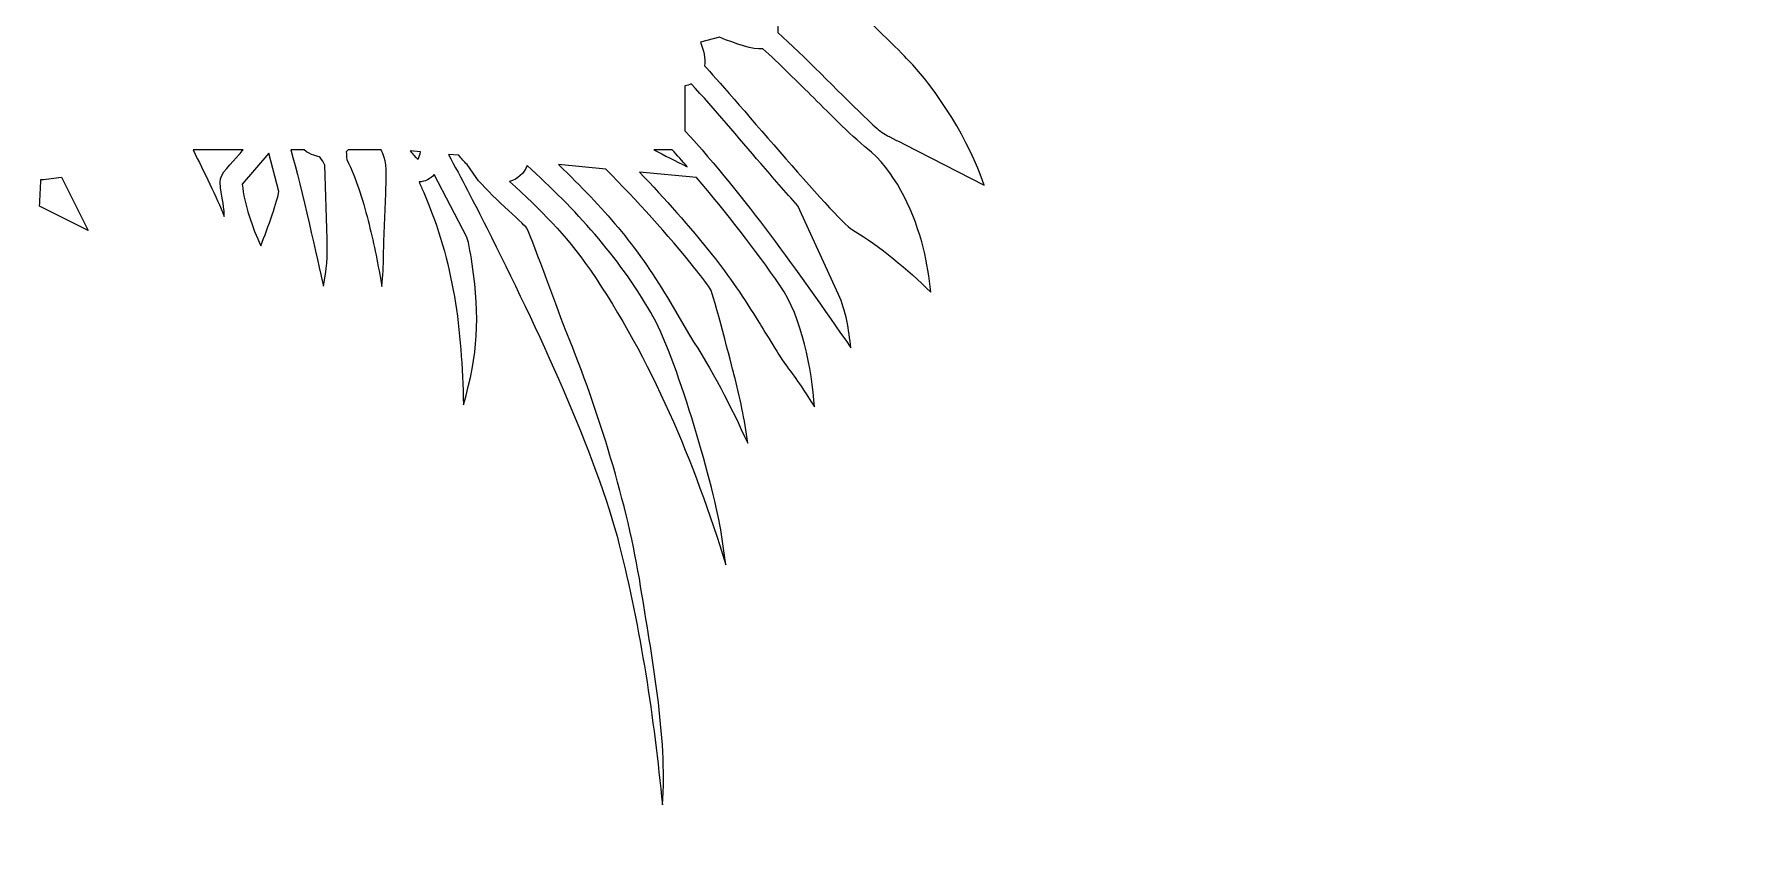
# Model space of a CAD drawing. Header units: millimetres. Extents: x -712 to 738, y -887 to 928.
# Drawn here: x -463.1 to -303.4, y -108.4 to -33 of the extents above; entities that cross this region are included whole.
import ezdxf

# ---------------------------------------------------------------- set-up
doc = ezdxf.new("R2010")
doc.units = ezdxf.units.MM
doc.header["$MEASUREMENT"] = 0
doc.layers.add('layer 1', color=7, linetype='Continuous')

msp = doc.modelspace()

# ---------------------------------------------------------------- linework, layer by layer
at = {"layer": 'layer 1', "lineweight": 9}
for points, knots in [([(-681.7377, -887.4186), (-681.7377, -887.4186), (706.7376, -887.4186), (706.7376, -887.4186), (706.7376, -887.4186), (723.657, -887.4186), (737.5, -873.5754), (737.5, -856.6561), (737.5, -856.6561), (737.5, -856.6561), (737.5, 556.8187), (737.5, 556.8187), (737.5, 556.8187), (737.5, 573.7381), (723.657, 587.5812), (706.7376, 587.5812), (706.7376, 587.5812), (706.7376, 587.5812), (-681.7377, 587.5812), (-681.7377, 587.5812), (-681.7377, 587.5812), (-698.657, 587.5812), (-712.5, 573.7381), (-712.5, 556.8187), (-712.5, 556.8187), (-712.5, 556.8187), (-712.5, -856.6561), (-712.5, -856.6561), (-712.5, -856.6561), (-712.5, -873.5754), (-698.657, -887.4186), (-681.7377, -887.4186)], [0, 0, 0, 0, 0.11111111, 0.11111111, 0.11111111, 0.11111111, 0.22222222, 0.22222222, 0.22222222, 0.22222222, 0.33333333, 0.33333333, 0.33333333, 0.33333333, 0.44444444, 0.44444444, 0.44444444, 0.44444444, 0.55555556, 0.55555556, 0.55555556, 0.55555556, 0.66666667, 0.66666667, 0.66666667, 0.66666667, 0.77777778, 0.77777778, 0.77777778, 0.77777778, 1, 1, 1, 1]), ([(-707.5, -192.7402), (-707.5, -192.7402), (-247.5, -192.7402), (-247.5, -192.7402), (-247.5, -192.7402), (-247.5, -192.7402), (-247.5, 87.2598), (-247.5, 87.2598), (-247.5, 87.2598), (-247.5, 87.2598), (-707.5, 87.2598), (-707.5, 87.2598), (-707.5, 87.2598), (-707.5, 87.2598), (-707.5, -192.7402), (-707.5, -192.7402)], [0, 0, 0, 0, 0.2, 0.2, 0.2, 0.2, 0.4, 0.4, 0.4, 0.4, 0.6, 0.6, 0.6, 0.6, 1, 1, 1, 1]), ([(-398.5472, -22.6817), (-398.4129, -22.6337), (-398.2856, -22.5695), (-398.1687, -22.486), (-398.1687, -22.486), (-395.5529, -24.3823), (-393.0432, -26.2478), (-390.3491, -28.0683), (-390.3491, -28.0683), (-389.2995, -28.7777), (-388.2346, -29.4766), (-387.1508, -30.1398), (-387.1508, -30.1398), (-385.9662, -30.9319), (-382.6984, -34.1987), (-381.6931, -35.2262), (-381.6931, -35.2262), (-378.6684, -38.3178), (-375.9091, -42.9269), (-374.4481, -47.0545), (-374.4481, -47.0545), (-374.4481, -47.0545), (-381.9166, -43.2447), (-381.9166, -43.2447), (-381.9166, -43.2447), (-384.3089, -42.0092), (-383.802, -42.4163), (-385.6796, -40.6239), (-385.6796, -40.6239), (-388.2088, -38.2096), (-391.239, -35.0196), (-393.7268, -32.8218), (-393.7268, -32.8218), (-393.4538, -30.3339), (-397.129, -24.7864), (-398.5472, -22.6817)], [0, 0, 0, 0, 0.1, 0.1, 0.1, 0.1, 0.2, 0.2, 0.2, 0.2, 0.3, 0.3, 0.3, 0.3, 0.4, 0.4, 0.4, 0.4, 0.5, 0.5, 0.5, 0.5, 0.6, 0.6, 0.6, 0.6, 0.7, 0.7, 0.7, 0.7, 0.8, 0.8, 0.8, 0.8, 1, 1, 1, 1]), ([(-400.9283, -33.7281), (-400.9283, -33.7281), (-399.1558, -33.2533), (-399.1558, -33.2533), (-399.1558, -33.2533), (-397.6665, -33.8732), (-396.0255, -34.4373), (-395.114, -34.3343), (-395.114, -34.3343), (-393.6684, -35.6019), (-391.7333, -37.5729), (-390.3609, -38.9263), (-390.3609, -38.9263), (-388.8532, -40.4133), (-386.6706, -42.6771), (-384.9814, -43.973), (-384.9814, -43.973), (-382.4652, -46.3205), (-380.9498, -49.6872), (-380.1285, -52.9794), (-380.1285, -52.9794), (-379.7971, -54.3076), (-379.5597, -55.6855), (-379.4467, -57.051), (-379.4467, -57.051), (-381.6431, -54.8683), (-384.104, -52.8461), (-386.7459, -51.2324), (-386.7459, -51.2324), (-388.4226, -50.2082), (-398.5667, -37.9604), (-400.5654, -35.9256), (-400.5654, -35.9256), (-400.4739, -35.2415), (-400.6454, -34.4711), (-400.9283, -33.7281)], [0, 0, 0, 0, 0.1, 0.1, 0.1, 0.1, 0.2, 0.2, 0.2, 0.2, 0.3, 0.3, 0.3, 0.3, 0.4, 0.4, 0.4, 0.4, 0.5, 0.5, 0.5, 0.5, 0.6, 0.6, 0.6, 0.6, 0.7, 0.7, 0.7, 0.7, 0.8, 0.8, 0.8, 0.8, 1, 1, 1, 1]), ([(-402.3874, -41.9865), (-402.3874, -41.9865), (-402.3874, -37.8), (-402.3874, -37.8), (-402.3874, -37.8), (-402.179, -37.758), (-401.9803, -37.6954), (-401.7944, -37.609), (-401.7944, -37.609), (-399.6517, -39.9145), (-397.3767, -42.654), (-395.308, -45.0449), (-395.308, -45.0449), (-394.163, -46.3683), (-393.0132, -47.693), (-391.8413, -48.9947), (-391.8413, -48.9947), (-391.8413, -48.9947), (-388.0676, -57.2834), (-388.0676, -57.2834), (-388.0676, -57.2834), (-387.3409, -58.7322), (-387.0929, -60.6196), (-386.8951, -62.2356), (-386.8951, -62.2356), (-392.0515, -54.8806), (-396.5987, -48.333), (-402.3874, -41.9865)], [0, 0, 0, 0, 0.125, 0.125, 0.125, 0.125, 0.25, 0.25, 0.25, 0.25, 0.375, 0.375, 0.375, 0.375, 0.5, 0.5, 0.5, 0.5, 0.625, 0.625, 0.625, 0.625, 0.75, 0.75, 0.75, 0.75, 1, 1, 1, 1]), ([(-448.2993, -43.7724), (-448.2993, -43.7724), (-448.229, -43.7514), (-448.229, -43.7514), (-448.229, -43.7514), (-448.229, -43.7514), (-443.6086, -43.7514), (-443.6086, -43.7514), (-443.6086, -43.7514), (-443.7434, -43.9148), (-443.8735, -44.0686), (-443.9966, -44.2105), (-443.9966, -44.2105), (-444.6864, -45.0056), (-445.8189, -45.9889), (-445.7785, -46.7831), (-445.7785, -46.7831), (-445.6985, -48.3104), (-445.4102, -48.5514), (-445.3863, -49.994), (-445.3863, -49.994), (-446.1363, -48.1495), (-447.2524, -45.8542), (-448.2993, -43.7724)], [0, 0, 0, 0, 0.14285714, 0.14285714, 0.14285714, 0.14285714, 0.28571429, 0.28571429, 0.28571429, 0.28571429, 0.42857143, 0.42857143, 0.42857143, 0.42857143, 0.57142857, 0.57142857, 0.57142857, 0.57142857, 0.71428571, 0.71428571, 0.71428571, 0.71428571, 1, 1, 1, 1]), ([(-441.2303, -44.078), (-441.2303, -44.078), (-440.2912, -47.6422), (-440.2912, -47.6422), (-440.2912, -47.6422), (-440.4115, -48.4284), (-441.2914, -51.0329), (-441.977, -52.718), (-441.977, -52.718), (-442.7508, -51.0387), (-443.5392, -48.849), (-443.7037, -46.9785), (-443.7037, -46.9785), (-443.7037, -46.9785), (-441.2303, -44.078), (-441.2303, -44.078)], [0, 0, 0, 0, 0.2, 0.2, 0.2, 0.2, 0.4, 0.4, 0.4, 0.4, 0.6, 0.6, 0.6, 0.6, 1, 1, 1, 1]), ([(-439.1822, -43.7514), (-439.1822, -43.7514), (-437.9326, -43.7514), (-437.9326, -43.7514), (-437.9326, -43.7514), (-437.3043, -44.3265), (-436.6592, -44.3232), (-436.4211, -44.4866), (-436.4211, -44.4866), (-436.2712, -44.714), (-436.1276, -44.9554), (-435.9898, -45.208), (-435.9898, -45.208), (-435.9898, -45.208), (-435.7767, -52.1164), (-435.7767, -52.1164), (-435.7767, -52.1164), (-435.7693, -53.83), (-435.7878, -54.8554), (-436.1394, -56.497), (-436.1394, -56.497), (-436.6742, -54.1006), (-438.1427, -47.384), (-439.1822, -43.7514)], [0, 0, 0, 0, 0.14285714, 0.14285714, 0.14285714, 0.14285714, 0.28571429, 0.28571429, 0.28571429, 0.28571429, 0.42857143, 0.42857143, 0.42857143, 0.42857143, 0.57142857, 0.57142857, 0.57142857, 0.57142857, 0.71428571, 0.71428571, 0.71428571, 0.71428571, 1, 1, 1, 1]), ([(-433.8152, -43.7514), (-433.8152, -43.7514), (-430.7435, -43.7514), (-430.7435, -43.7514), (-430.7435, -43.7514), (-430.6407, -43.9885), (-430.5416, -44.2276), (-430.4479, -44.4696), (-430.4479, -44.4696), (-430.2069, -45.1843), (-430.2801, -46.9392), (-430.3037, -47.6496), (-430.3037, -47.6496), (-430.3702, -49.6438), (-430.4955, -51.6287), (-430.5217, -53.6258), (-430.5217, -53.6258), (-430.5341, -54.5813), (-430.5836, -55.5512), (-430.6757, -56.5126), (-430.6757, -56.5126), (-431.0175, -54.5673), (-431.3959, -52.6268), (-431.8755, -50.7106), (-431.8755, -50.7106), (-432.3474, -48.8249), (-433.0046, -46.5577), (-433.9582, -44.659), (-433.9582, -44.659), (-433.9705, -44.4185), (-433.9832, -44.1781), (-433.9962, -43.9377), (-433.9962, -43.9377), (-433.933, -43.8787), (-433.8728, -43.8165), (-433.8152, -43.7514)], [0, 0, 0, 0, 0.1, 0.1, 0.1, 0.1, 0.2, 0.2, 0.2, 0.2, 0.3, 0.3, 0.3, 0.3, 0.4, 0.4, 0.4, 0.4, 0.5, 0.5, 0.5, 0.5, 0.6, 0.6, 0.6, 0.6, 0.7, 0.7, 0.7, 0.7, 0.8, 0.8, 0.8, 0.8, 1, 1, 1, 1]), ([(-428.0492, -43.8489), (-428.0492, -43.8489), (-427.0587, -43.9419), (-427.0587, -43.9419), (-427.0587, -43.9419), (-427.107, -44.1828), (-427.1776, -44.4397), (-427.294, -44.6398), (-427.294, -44.6398), (-427.5405, -44.4712), (-427.7966, -44.1874), (-428.0492, -43.8489)], [0, 0, 0, 0, 0.25, 0.25, 0.25, 0.25, 0.5, 0.5, 0.5, 0.5, 1, 1, 1, 1]), ([(-424.4543, -44.1864), (-424.4543, -44.1864), (-423.5036, -44.2756), (-423.5036, -44.2756), (-423.5036, -44.2756), (-423.2524, -44.578), (-422.993, -44.8665), (-422.7262, -45.1333), (-422.7262, -45.1333), (-422.7262, -45.1333), (-421.886, -46.3526), (-421.886, -46.3526), (-421.886, -46.3526), (-420.7049, -47.8946), (-417.5298, -50.5371), (-417.1493, -51.0872), (-417.1493, -51.0872), (-416.434, -52.6159), (-414.1326, -59.1066), (-413.41, -60.88), (-413.41, -60.88), (-410.4833, -68.0622), (-407.7387, -76.8396), (-406.5255, -84.5085), (-406.5255, -84.5085), (-405.5311, -90.7953), (-403.9929, -98.6249), (-404.4937, -104.9095), (-404.4937, -104.9095), (-405.2785, -96.8254), (-406.5211, -88.5035), (-408.514, -80.6436), (-408.514, -80.6436), (-410.6525, -72.2093), (-416.2449, -60.2405), (-420.8921, -51.0548), (-420.8921, -51.0548), (-422.1005, -48.5757), (-423.2747, -46.4467), (-424.4543, -44.1864)], [0, 0, 0, 0, 0.09090909, 0.09090909, 0.09090909, 0.09090909, 0.18181818, 0.18181818, 0.18181818, 0.18181818, 0.27272727, 0.27272727, 0.27272727, 0.27272727, 0.36363636, 0.36363636, 0.36363636, 0.36363636, 0.45454545, 0.45454545, 0.45454545, 0.45454545, 0.54545455, 0.54545455, 0.54545455, 0.54545455, 0.63636364, 0.63636364, 0.63636364, 0.63636364, 0.72727273, 0.72727273, 0.72727273, 0.72727273, 0.81818182, 0.81818182, 0.81818182, 0.81818182, 1, 1, 1, 1]), ([(-402.1726, -45.3428), (-403.2755, -44.8123), (-404.3114, -44.2819), (-405.2807, -43.7514), (-405.2807, -43.7514), (-405.2807, -43.7514), (-403.584, -43.7514), (-403.584, -43.7514), (-403.584, -43.7514), (-403.1105, -44.276), (-402.6398, -44.8067), (-402.1726, -45.3428)], [0, 0, 0, 0, 0.25, 0.25, 0.25, 0.25, 0.5, 0.5, 0.5, 0.5, 1, 1, 1, 1]), ([(-462.6292, -49.0332), (-462.6292, -49.0332), (-458.0835, -51.3052), (-458.0835, -51.3052), (-458.0835, -51.3052), (-458.0835, -51.3052), (-460.5784, -46.3172), (-460.5784, -46.3172), (-460.5784, -46.3172), (-461.2176, -46.4007), (-461.8574, -46.4779), (-462.4975, -46.549), (-462.4975, -46.549), (-462.5392, -47.3775), (-462.5832, -48.2056), (-462.6292, -49.0332)], [0, 0, 0, 0, 0.2, 0.2, 0.2, 0.2, 0.4, 0.4, 0.4, 0.4, 0.6, 0.6, 0.6, 0.6, 1, 1, 1, 1]), ([(-427.2034, -46.7568), (-426.6411, -46.7501), (-426.1503, -46.4862), (-425.7942, -46.0625), (-425.7942, -46.0625), (-425.7942, -46.0625), (-422.7519, -51.9318), (-422.7519, -51.9318), (-422.7519, -51.9318), (-422.5718, -52.3061), (-422.3024, -54.0194), (-422.2409, -54.4478), (-422.2409, -54.4478), (-421.5191, -59.4747), (-421.6856, -62.8292), (-423.0686, -67.5658), (-423.0686, -67.5658), (-423.2122, -60.447), (-423.9296, -54.3546), (-426.7746, -47.7483), (-426.7746, -47.7483), (-426.917, -47.4176), (-427.0601, -47.087), (-427.2034, -46.7568)], [0, 0, 0, 0, 0.14285714, 0.14285714, 0.14285714, 0.14285714, 0.28571429, 0.28571429, 0.28571429, 0.28571429, 0.42857143, 0.42857143, 0.42857143, 0.42857143, 0.57142857, 0.57142857, 0.57142857, 0.57142857, 0.71428571, 0.71428571, 0.71428571, 0.71428571, 1, 1, 1, 1]), ([(-418.7551, -46.7104), (-417.9802, -46.4993), (-417.4086, -45.9752), (-417.123, -45.2249), (-417.123, -45.2249), (-412.607, -49.3032), (-408.6317, -53.6959), (-405.5615, -58.9632), (-405.5615, -58.9632), (-403.2314, -62.9611), (-399.8934, -74.4376), (-399.0459, -79.2364), (-399.0459, -79.2364), (-399.0459, -79.2364), (-398.572, -82.513), (-398.572, -82.513), (-398.572, -82.513), (-401.5035, -72.9367), (-405.5206, -63.2945), (-411.2185, -55.0119), (-411.2185, -55.0119), (-413.6503, -51.4768), (-415.767, -49.5062), (-418.7551, -46.7104)], [0, 0, 0, 0, 0.14285714, 0.14285714, 0.14285714, 0.14285714, 0.28571429, 0.28571429, 0.28571429, 0.28571429, 0.42857143, 0.42857143, 0.42857143, 0.42857143, 0.57142857, 0.57142857, 0.57142857, 0.57142857, 0.71428571, 0.71428571, 0.71428571, 0.71428571, 1, 1, 1, 1]), ([(-414.1935, -45.1496), (-414.1935, -45.1496), (-409.7711, -45.5648), (-409.7711, -45.5648), (-409.7711, -45.5648), (-406.8564, -48.5261), (-404.0336, -51.6231), (-401.4528, -54.841), (-401.4528, -54.841), (-400.9585, -55.4572), (-400.4823, -56.0882), (-400.0203, -56.7299), (-400.0203, -56.7299), (-399.7477, -57.2237), (-397.9399, -64.1982), (-397.8153, -64.7031), (-397.8153, -64.7031), (-397.2687, -66.9179), (-396.801, -68.8801), (-396.5281, -71.1587), (-396.5281, -71.1587), (-398.0899, -67.7111), (-399.8842, -64.2481), (-401.9609, -61.0783), (-401.9609, -61.0783), (-401.9609, -61.0783), (-404.0029, -57.5629), (-404.0029, -57.5629), (-404.0029, -57.5629), (-406.9782, -52.6184), (-409.9637, -49.2089), (-414.1335, -45.2039), (-414.1335, -45.2039), (-414.1335, -45.2039), (-414.1935, -45.1496), (-414.1935, -45.1496)], [0, 0, 0, 0, 0.1, 0.1, 0.1, 0.1, 0.2, 0.2, 0.2, 0.2, 0.3, 0.3, 0.3, 0.3, 0.4, 0.4, 0.4, 0.4, 0.5, 0.5, 0.5, 0.5, 0.6, 0.6, 0.6, 0.6, 0.7, 0.7, 0.7, 0.7, 0.8, 0.8, 0.8, 0.8, 1, 1, 1, 1]), ([(-406.6214, -45.8605), (-406.6214, -45.8605), (-401.2954, -46.3604), (-401.2954, -46.3604), (-401.2954, -46.3604), (-398.5093, -49.6278), (-395.8638, -53.0643), (-393.4844, -56.4549), (-393.4844, -56.4549), (-391.4845, -59.3749), (-390.5421, -64.2849), (-390.3022, -67.7635), (-390.3022, -67.7635), (-391.1139, -66.4657), (-391.9537, -65.1833), (-392.8862, -63.9681), (-392.8862, -63.9681), (-393.5074, -63.1587), (-394.8873, -60.8107), (-395.4889, -59.8444), (-395.4889, -59.8444), (-396.8362, -57.6805), (-398.2523, -55.5451), (-399.8484, -53.5552), (-399.8484, -53.5552), (-401.9725, -50.9069), (-404.2566, -48.3395), (-406.6214, -45.8605)], [0, 0, 0, 0, 0.125, 0.125, 0.125, 0.125, 0.25, 0.25, 0.25, 0.25, 0.375, 0.375, 0.375, 0.375, 0.5, 0.5, 0.5, 0.5, 0.625, 0.625, 0.625, 0.625, 0.75, 0.75, 0.75, 0.75, 1, 1, 1, 1])]:
    msp.add_open_spline(points, degree=3, knots=knots, dxfattribs=at)

doc.saveas('drawing.dxf')
